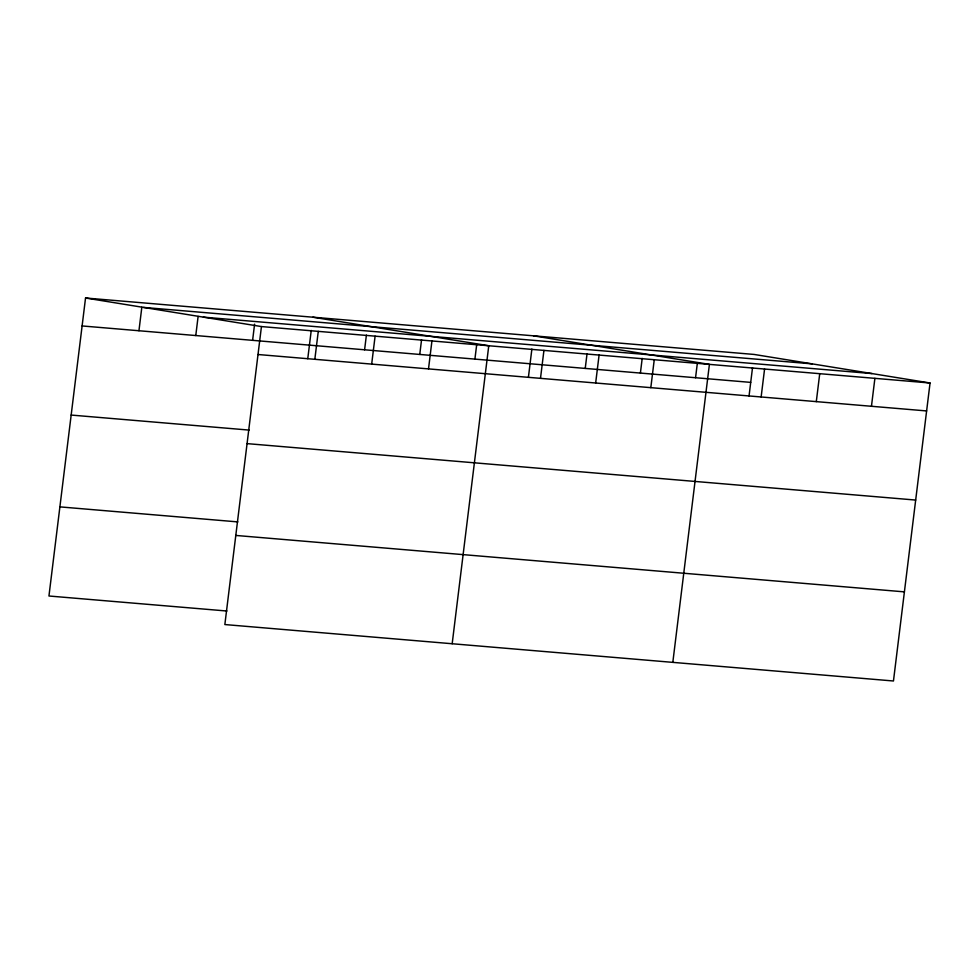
<?xml version="1.0" encoding="UTF-8"?>
<svg xmlns="http://www.w3.org/2000/svg" width="979" height="979" viewBox="0 0 979 979"><rect width="100%" height="100%" fill="white"/><g stroke="black" fill="none" stroke-linecap="round" stroke-linejoin="round"><path stroke-width="1.47" d="M85.54 298.008L261.442 326.57L224.852 624.553L893.46 680.992L930.05 382.997L754.148 354.447L85.54 298.008L48.95 596.003L226.92 611.018M138.945 330.743L141.833 307.222M195.776 335.54L198.113 316.425M252.606 340.337L254.589 324.159M307.761 358.73L311.236 330.437M314.834 359.305L318.273 331.367M364.592 349.797L366.403 335.087M371.677 364.102L375.104 336.164M419.758 354.447L421.557 339.737M428.508 368.899L431.935 340.961M474.913 359.097L476.724 344.4M452.176 643.741L488.766 345.758L312.864 317.196M528.403 377.356L531.878 349.05M540.494 378.347L543.932 350.409M585.234 368.41L587.045 353.713M595.66 383.009L599.087 355.071M640.401 373.072L642.2 358.363M650.815 387.66L654.253 359.721M695.555 377.723L697.366 363.025M672.818 662.367L709.408 364.384L533.506 335.821M749.045 395.981L752.521 367.676M761.136 396.972L764.575 369.034M816.302 401.623L819.729 373.684M871.457 406.285L874.896 378.347M143.583 307.43L812.203 363.87M203.387 317.147L872.008 373.574M261.442 326.57L930.05 382.997M82.114 325.946L750.722 382.385M258.003 354.508L926.623 410.935M71.161 415.059L249.143 430.087M247.063 443.622L915.683 500.061M59.89 506.877L237.86 521.905M235.792 535.44L904.4 591.867"/></g></svg>
